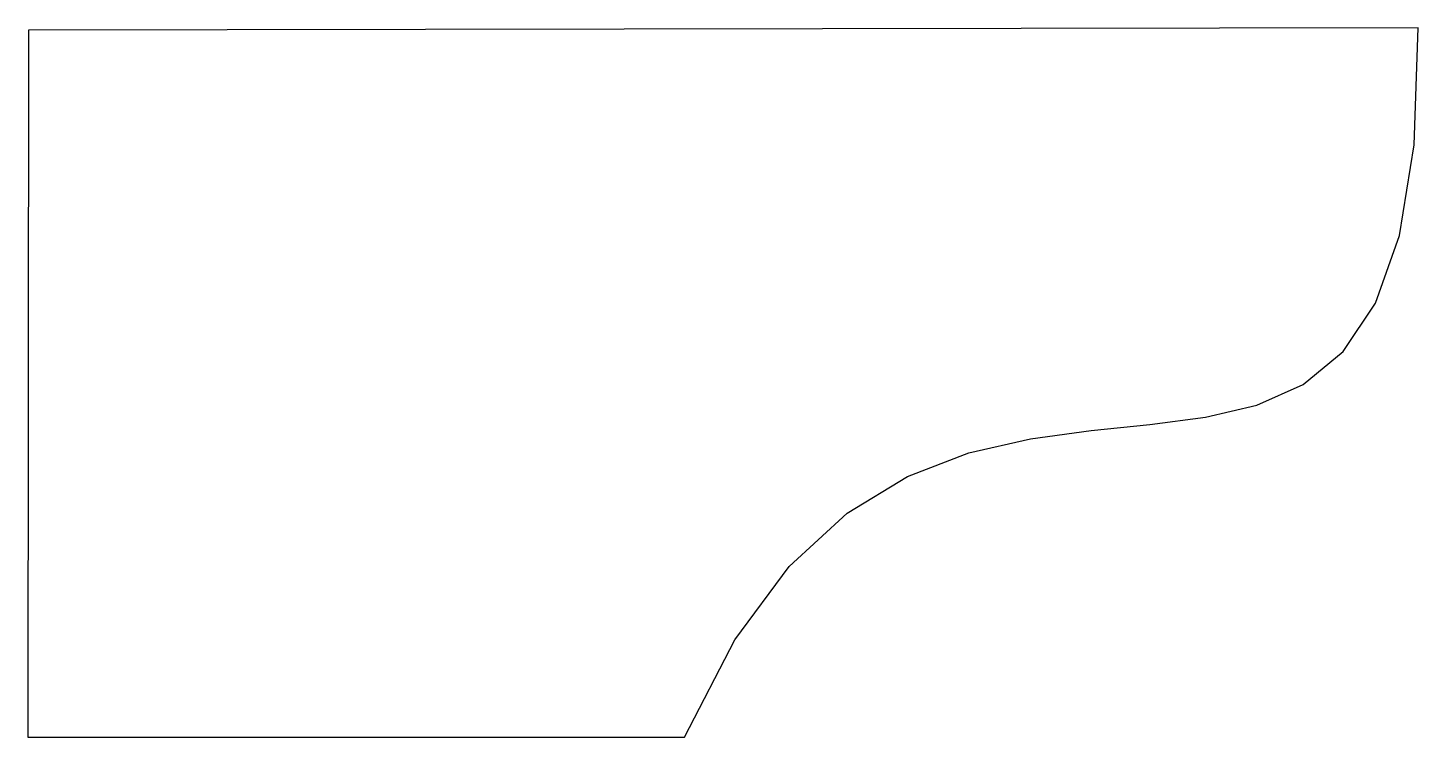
# Model space of a CAD drawing. Extents: x 0.1 to 69.8, y 0.1 to 35.7.
import ezdxf

# ---------------------------------------------------------------- set-up
doc = ezdxf.new("R2010")
doc.units = 0
doc.layers.add('Layer_1', color=7, linetype='CONTINUOUS')

msp = doc.modelspace()

# ---------------------------------------------------------------- linework, layer by layer
at = {"layer": 'Layer_1', "color": 7}
msp.add_lwpolyline([(0.181205, 35.568666), (0.14127, 0.141112), (33.050785, 0.141112), (35.564798, 5.018054), (38.30088, 8.701279), (41.205271, 11.370678), (44.224205, 13.206223), (47.303919, 14.38786), (50.390642, 15.095464), (53.430616, 15.50901), (56.370076, 15.808419), (59.155254, 16.173626), (61.732389, 16.784561), (64.047711, 17.821161), (66.047465, 19.463358), (67.677877, 21.891082), (68.885187, 25.284265), (69.615631, 29.822844), (69.815442, 35.686747), (0.181205, 35.568666)], close=True, dxfattribs=at)

doc.saveas('drawing.dxf')
